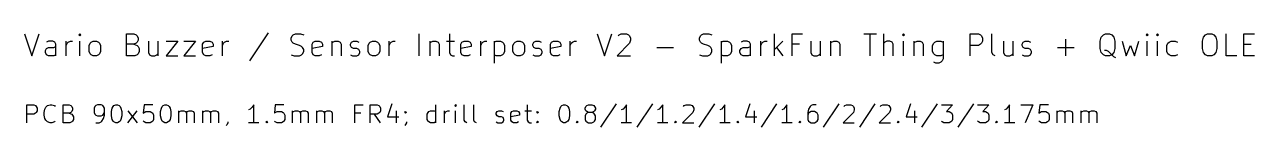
# Model space of a CAD drawing. Header units: millimetres. Extents: x 41 to 197, y -121 to -18.
# Drawn here: x 40.75 to 80.11, y -28.25 to -25.23 of the extents above; entities that cross this region are included whole.
import ezdxf

# ---------------------------------------------------------------- set-up
doc = ezdxf.new("R2010")
doc.units = ezdxf.units.MM
doc.layers.add('F.Silkscreen', color=41, linetype='CONTINUOUS', true_color=0xf2eda1)

msp = doc.modelspace()

# ---------------------------------------------------------------- linework, layer by layer
at = {"layer": 'F.Silkscreen', "linetype": 'CONTINUOUS'}
for p, q in [((40.745613, -25.267593), (40.978947, -25.967593)), ((40.978947, -25.967593), (41.21228, -25.267593)), ((41.51228, -25.500926), (41.445613, -25.53426)), ((41.645613, -25.500926), (41.51228, -25.500926)), ((41.71228, -25.53426), (41.645613, -25.500926)), ((41.745613, -25.600926), (41.71228, -25.53426)), ((42.078946, -25.967593), (42.078946, -25.500926)), ((42.078946, -25.63426), (42.11228, -25.567593)), ((42.11228, -25.567593), (42.145613, -25.53426)), ((42.145613, -25.53426), (42.21228, -25.500926)), ((42.21228, -25.500926), (42.278946, -25.500926)), ((42.512279, -25.267593), (42.478946, -25.300926)), ((42.478946, -25.300926), (42.512279, -25.33426)), ((42.545613, -25.300926), (42.512279, -25.267593)), ((42.512279, -25.267593), (42.512279, -25.33426)), ((42.512279, -25.33426), (42.545613, -25.300926)), ((42.512279, -25.967593), (42.512279, -25.500926)), ((42.812279, -25.63426), (42.845612, -25.567593)), ((42.845612, -25.567593), (42.878946, -25.53426)), ((42.878946, -25.53426), (42.945612, -25.500926)), ((42.945612, -25.500926), (43.045612, -25.500926)), ((43.045612, -25.500926), (43.112279, -25.53426)), ((43.112279, -25.53426), (43.145612, -25.567593)), ((43.145612, -25.567593), (43.178946, -25.63426)), ((44.012278, -25.967593), (44.012278, -25.267593)), ((44.012278, -25.267593), (44.245612, -25.267593)), ((44.245612, -25.267593), (44.312278, -25.300926)), ((44.312278, -25.567593), (44.245612, -25.600926)), ((44.312278, -25.300926), (44.345612, -25.33426)), ((44.345612, -25.53426), (44.312278, -25.567593)), ((44.345612, -25.33426), (44.378945, -25.400926)), ((44.378945, -25.467593), (44.345612, -25.53426)), ((44.378945, -25.400926), (44.378945, -25.467593)), ((44.712278, -25.500926), (44.712278, -25.867593)), ((45.012278, -25.500926), (45.012278, -25.967593)), ((45.278945, -25.500926), (45.645611, -25.500926)), ((45.645611, -25.500926), (45.278945, -25.967593)), ((45.845612, -25.500926), (46.212278, -25.500926)), ((46.212278, -25.500926), (45.845612, -25.967593)), ((46.445612, -25.600926), (46.478945, -25.53426)), ((46.478945, -25.53426), (46.545612, -25.500926)), ((46.545612, -25.500926), (46.678945, -25.500926)), ((46.678945, -25.500926), (46.745612, -25.53426)), ((46.745612, -25.53426), (46.778945, -25.600926)), ((47.078945, -25.967593), (47.078945, -25.500926)), ((47.078945, -25.63426), (47.112279, -25.567593)), ((47.112279, -25.567593), (47.145612, -25.53426)), ((47.145612, -25.53426), (47.212279, -25.500926)), ((47.212279, -25.500926), (47.278945, -25.500926)), ((48.545611, -25.23426), (47.945611, -26.13426)), ((49.278944, -25.400926), (49.312277, -25.33426)), ((49.278944, -25.467593), (49.278944, -25.400926)), ((49.312277, -25.53426), (49.278944, -25.467593)), ((49.312277, -25.33426), (49.345611, -25.300926)), ((49.345611, -25.567593), (49.312277, -25.53426)), ((49.345611, -25.300926), (49.412277, -25.267593)), ((49.412277, -25.600926), (49.345611, -25.567593)), ((49.412277, -25.267593), (49.578944, -25.267593)), ((49.578944, -25.267593), (49.678944, -25.300926)), ((49.945611, -25.600926), (49.978944, -25.53426)), ((49.978944, -25.53426), (50.045611, -25.500926)), ((50.045611, -25.500926), (50.178944, -25.500926)), ((50.178944, -25.500926), (50.245611, -25.53426)), ((50.245611, -25.53426), (50.278944, -25.600926)), ((50.578944, -25.500926), (50.578944, -25.967593)), ((50.578944, -25.567593), (50.612278, -25.53426)), ((50.612278, -25.53426), (50.678944, -25.500926)), ((50.678944, -25.500926), (50.778944, -25.500926)), ((50.778944, -25.500926), (50.845611, -25.53426)), ((50.845611, -25.53426), (50.878944, -25.600926)), ((51.178944, -25.600926), (51.212277, -25.53426)), ((51.212277, -25.53426), (51.278944, -25.500926)), ((51.278944, -25.500926), (51.378944, -25.500926)), ((51.378944, -25.500926), (51.445611, -25.53426)), ((51.745611, -25.63426), (51.778944, -25.567593)), ((51.778944, -25.567593), (51.812278, -25.53426)), ((51.812278, -25.53426), (51.878944, -25.500926)), ((51.878944, -25.500926), (51.978944, -25.500926)), ((51.978944, -25.500926), (52.045611, -25.53426)), ((52.045611, -25.53426), (52.078944, -25.567593)), ((52.078944, -25.567593), (52.112278, -25.63426)), ((52.412277, -25.967593), (52.412277, -25.500926)), ((52.412277, -25.63426), (52.445611, -25.567593)), ((52.445611, -25.567593), (52.478944, -25.53426)), ((52.478944, -25.53426), (52.545611, -25.500926)), ((52.545611, -25.500926), (52.612277, -25.500926)), ((53.378943, -25.967593), (53.378943, -25.267593)), ((53.712276, -25.500926), (53.712276, -25.967593)), ((53.712276, -25.567593), (53.74561, -25.53426)), ((53.74561, -25.53426), (53.812276, -25.500926)), ((53.812276, -25.500926), (53.912276, -25.500926)), ((53.912276, -25.500926), (53.978943, -25.53426)), ((53.978943, -25.53426), (54.012276, -25.600926)), ((54.245609, -25.500926), (54.512276, -25.500926)), ((54.345609, -25.267593), (54.345609, -25.867593)), ((54.712276, -25.600926), (54.745609, -25.53426)), ((54.745609, -25.53426), (54.812276, -25.500926)), ((54.812276, -25.500926), (54.945609, -25.500926)), ((54.945609, -25.500926), (55.012276, -25.53426)), ((55.012276, -25.53426), (55.045609, -25.600926)), ((55.345609, -25.967593), (55.345609, -25.500926)), ((55.345609, -25.63426), (55.378943, -25.567593)), ((55.378943, -25.567593), (55.412276, -25.53426)), ((55.412276, -25.53426), (55.478943, -25.500926)), ((55.478943, -25.500926), (55.545609, -25.500926)), ((55.778942, -25.500926), (55.778942, -26.200926)), ((55.778942, -25.53426), (55.845609, -25.500926)), ((55.845609, -25.500926), (55.978942, -25.500926)), ((55.978942, -25.500926), (56.045609, -25.53426)), ((56.045609, -25.53426), (56.078942, -25.567593)), ((56.078942, -25.567593), (56.112276, -25.63426)), ((56.378942, -25.63426), (56.412275, -25.567593)), ((56.412275, -25.567593), (56.445609, -25.53426)), ((56.445609, -25.53426), (56.512275, -25.500926)), ((56.512275, -25.500926), (56.612275, -25.500926)), ((56.612275, -25.500926), (56.678942, -25.53426)), ((56.678942, -25.53426), (56.712275, -25.567593)), ((56.712275, -25.567593), (56.745609, -25.63426)), ((57.012275, -25.600926), (57.045608, -25.53426)), ((57.045608, -25.53426), (57.112275, -25.500926)), ((57.112275, -25.500926), (57.212275, -25.500926)), ((57.212275, -25.500926), (57.278942, -25.53426)), ((57.578942, -25.600926), (57.612275, -25.53426)), ((57.612275, -25.53426), (57.678942, -25.500926)), ((57.678942, -25.500926), (57.812275, -25.500926)), ((57.812275, -25.500926), (57.878942, -25.53426)), ((57.878942, -25.53426), (57.912275, -25.600926)), ((58.212275, -25.967593), (58.212275, -25.500926)), ((58.212275, -25.63426), (58.245609, -25.567593)), ((58.245609, -25.567593), (58.278942, -25.53426)), ((58.278942, -25.53426), (58.345609, -25.500926)), ((58.345609, -25.500926), (58.412275, -25.500926)), ((59.078941, -25.267593), (59.312275, -25.967593)), ((59.312275, -25.967593), (59.545608, -25.267593)), ((60.112275, -25.567593), (59.712275, -25.967593)), ((59.745608, -25.33426), (59.778941, -25.300926)), ((59.778941, -25.300926), (59.845608, -25.267593)), ((59.845608, -25.267593), (60.012275, -25.267593)), ((60.012275, -25.267593), (60.078941, -25.300926)), ((60.078941, -25.300926), (60.112275, -25.33426)), ((60.112275, -25.33426), (60.145608, -25.400926)), ((60.145608, -25.467593), (60.112275, -25.567593)), ((60.145608, -25.400926), (60.145608, -25.467593)), ((62.345608, -25.400926), (62.378941, -25.33426)), ((62.345608, -25.467593), (62.345608, -25.400926)), ((62.378941, -25.53426), (62.345608, -25.467593)), ((62.378941, -25.33426), (62.412275, -25.300926)), ((62.412275, -25.567593), (62.378941, -25.53426)), ((62.412275, -25.300926), (62.478941, -25.267593)), ((62.478941, -25.600926), (62.412275, -25.567593)), ((62.478941, -25.267593), (62.645608, -25.267593)), ((62.645608, -25.267593), (62.745608, -25.300926)), ((63.045608, -25.500926), (63.045608, -26.200926)), ((63.045608, -25.53426), (63.112275, -25.500926)), ((63.112275, -25.500926), (63.245608, -25.500926)), ((63.245608, -25.500926), (63.312275, -25.53426)), ((63.312275, -25.53426), (63.345608, -25.567593)), ((63.345608, -25.567593), (63.378942, -25.63426)), ((63.745608, -25.500926), (63.678941, -25.53426)), ((63.878941, -25.500926), (63.745608, -25.500926)), ((63.945608, -25.53426), (63.878941, -25.500926)), ((63.978941, -25.600926), (63.945608, -25.53426)), ((64.312274, -25.967593), (64.312274, -25.500926)), ((64.312274, -25.63426), (64.345608, -25.567593)), ((64.345608, -25.567593), (64.378941, -25.53426)), ((64.378941, -25.53426), (64.445608, -25.500926)), ((64.445608, -25.500926), (64.512274, -25.500926)), ((64.745607, -25.967593), (64.745607, -25.267593)), ((65.012274, -25.500926), (64.745607, -25.767593)), ((65.312274, -25.967593), (65.312274, -25.267593)), ((65.312274, -25.267593), (65.645608, -25.267593)), ((65.912274, -25.500926), (65.912274, -25.867593)), ((66.212274, -25.500926), (66.212274, -25.967593)), ((66.545607, -25.500926), (66.545607, -25.967593)), ((66.545607, -25.567593), (66.578941, -25.53426)), ((66.578941, -25.53426), (66.645607, -25.500926)), ((66.645607, -25.500926), (66.745607, -25.500926)), ((66.745607, -25.500926), (66.812274, -25.53426)), ((66.812274, -25.53426), (66.845607, -25.600926)), ((67.612273, -25.267593), (68.012273, -25.267593)), ((67.812273, -25.967593), (67.812273, -25.267593)), ((68.245606, -25.967593), (68.245606, -25.267593)), ((68.27894, -25.53426), (68.245606, -25.567593)), ((68.345606, -25.500926), (68.27894, -25.53426)), ((68.445606, -25.500926), (68.345606, -25.500926)), ((68.512273, -25.53426), (68.445606, -25.500926)), ((68.545606, -25.600926), (68.512273, -25.53426)), ((68.878939, -25.267593), (68.845606, -25.300926)), ((68.845606, -25.300926), (68.878939, -25.33426)), ((68.912273, -25.300926), (68.878939, -25.267593)), ((68.878939, -25.267593), (68.878939, -25.33426)), ((68.878939, -25.33426), (68.912273, -25.300926)), ((68.878939, -25.967593), (68.878939, -25.500926)), ((69.212272, -25.500926), (69.212272, -25.967593)), ((69.212272, -25.567593), (69.245606, -25.53426)), ((69.245606, -25.53426), (69.312272, -25.500926)), ((69.312272, -25.500926), (69.412272, -25.500926)), ((69.412272, -25.500926), (69.478939, -25.53426)), ((69.478939, -25.53426), (69.512272, -25.600926)), ((69.812272, -25.63426), (69.845605, -25.567593)), ((69.845605, -25.567593), (69.878939, -25.53426)), ((69.878939, -25.53426), (69.945605, -25.500926)), ((69.945605, -25.500926), (70.078939, -25.500926)), ((70.078939, -25.500926), (70.145605, -25.53426)), ((70.145605, -25.500926), (70.145605, -26.067593)), ((71.012271, -25.967593), (71.012271, -25.267593)), ((71.012271, -25.267593), (71.278938, -25.267593)), ((71.278938, -25.267593), (71.345605, -25.300926)), ((71.345605, -25.300926), (71.378938, -25.33426)), ((71.378938, -25.567593), (71.345605, -25.600926)), ((71.378938, -25.33426), (71.412271, -25.400926)), ((71.412271, -25.500926), (71.378938, -25.567593)), ((71.412271, -25.400926), (71.412271, -25.500926)), ((71.712271, -25.867593), (71.712271, -25.267593)), ((72.078938, -25.500926), (72.078938, -25.867593)), ((72.378938, -25.500926), (72.378938, -25.967593)), ((72.678938, -25.600926), (72.712271, -25.53426)), ((72.712271, -25.53426), (72.778938, -25.500926)), ((72.778938, -25.500926), (72.878938, -25.500926)), ((72.878938, -25.500926), (72.945605, -25.53426)), ((74.078938, -25.967593), (74.078938, -25.43426)), ((75.178938, -25.500926), (75.212271, -25.367593)), ((75.178938, -25.73426), (75.178938, -25.500926)), ((75.212271, -25.367593), (75.278938, -25.300926)), ((75.278938, -25.300926), (75.345605, -25.267593)), ((75.345605, -25.267593), (75.478938, -25.267593)), ((75.478938, -25.267593), (75.545605, -25.300926)), ((75.545605, -25.300926), (75.612271, -25.367593)), ((75.612271, -25.367593), (75.645605, -25.500926)), ((75.645605, -25.500926), (75.645605, -25.73426)), ((75.878938, -25.500926), (76.012271, -25.967593)), ((76.278938, -25.967593), (76.412271, -25.500926)), ((76.678937, -25.267593), (76.645604, -25.300926)), ((76.645604, -25.300926), (76.678937, -25.33426)), ((76.712271, -25.300926), (76.678937, -25.267593)), ((76.678937, -25.267593), (76.678937, -25.33426)), ((76.678937, -25.33426), (76.712271, -25.300926)), ((76.678937, -25.967593), (76.678937, -25.500926)), ((77.01227, -25.267593), (76.978937, -25.300926)), ((76.978937, -25.300926), (77.01227, -25.33426)), ((77.045604, -25.300926), (77.01227, -25.267593)), ((77.01227, -25.267593), (77.01227, -25.33426)), ((77.01227, -25.33426), (77.045604, -25.300926)), ((77.01227, -25.967593), (77.01227, -25.500926)), ((77.31227, -25.63426), (77.345603, -25.567593)), ((77.345603, -25.567593), (77.378937, -25.53426)), ((77.378937, -25.53426), (77.445603, -25.500926)), ((77.445603, -25.500926), (77.578937, -25.500926)), ((77.578937, -25.500926), (77.645603, -25.53426)), ((78.445603, -25.500926), (78.478936, -25.367593)), ((78.445603, -25.73426), (78.445603, -25.500926)), ((78.478936, -25.367593), (78.545603, -25.300926)), ((78.545603, -25.300926), (78.61227, -25.267593)), ((78.61227, -25.267593), (78.745603, -25.267593)), ((78.745603, -25.267593), (78.81227, -25.300926)), ((78.81227, -25.300926), (78.878936, -25.367593)), ((78.878936, -25.367593), (78.91227, -25.500926)), ((78.91227, -25.500926), (78.91227, -25.73426)), ((79.212269, -25.967593), (79.212269, -25.267593)), ((79.778936, -25.967593), (79.778936, -25.267593)), ((79.778936, -25.267593), (80.11227, -25.267593)), ((41.41228, -25.800926), (41.445613, -25.73426)), ((41.41228, -25.867593), (41.41228, -25.800926)), ((41.445613, -25.93426), (41.41228, -25.867593)), ((41.445613, -25.73426), (41.51228, -25.700926)), ((41.51228, -25.967593), (41.445613, -25.93426)), ((41.51228, -25.700926), (41.678947, -25.700926)), ((41.678947, -25.967593), (41.51228, -25.967593)), ((41.678947, -25.700926), (41.745613, -25.667593)), ((41.745613, -25.93426), (41.678947, -25.967593)), ((41.745613, -25.967593), (41.745613, -25.600926)), ((42.812279, -25.83426), (42.812279, -25.63426)), ((42.845612, -25.900926), (42.812279, -25.83426)), ((42.878946, -25.93426), (42.845612, -25.900926)), ((42.945612, -25.967593), (42.878946, -25.93426)), ((43.045612, -25.967593), (42.945612, -25.967593)), ((43.112279, -25.93426), (43.045612, -25.967593)), ((43.145612, -25.900926), (43.112279, -25.93426)), ((43.178946, -25.83426), (43.145612, -25.900926)), ((43.178946, -25.63426), (43.178946, -25.83426)), ((44.245612, -25.600926), (44.012278, -25.600926)), ((44.278945, -25.967593), (44.012278, -25.967593)), ((44.245612, -25.600926), (44.345612, -25.63426)), ((44.345612, -25.93426), (44.278945, -25.967593)), ((44.345612, -25.63426), (44.378945, -25.667593)), ((44.378945, -25.900926), (44.345612, -25.93426)), ((44.378945, -25.667593), (44.412278, -25.73426)), ((44.412278, -25.83426), (44.378945, -25.900926)), ((44.412278, -25.73426), (44.412278, -25.83426)), ((44.712278, -25.867593), (44.745612, -25.93426)), ((44.745612, -25.93426), (44.812278, -25.967593)), ((44.812278, -25.967593), (44.912278, -25.967593)), ((44.912278, -25.967593), (44.978945, -25.93426)), ((44.978945, -25.93426), (45.012278, -25.900926)), ((45.278945, -25.967593), (45.645611, -25.967593)), ((45.845612, -25.967593), (46.212278, -25.967593)), ((46.445612, -25.867593), (46.445612, -25.600926)), ((46.778945, -25.667593), (46.445612, -25.73426)), ((46.478945, -25.93426), (46.445612, -25.867593)), ((46.545612, -25.967593), (46.478945, -25.93426)), ((46.678945, -25.967593), (46.545612, -25.967593)), ((46.745612, -25.93426), (46.678945, -25.967593)), ((46.778945, -25.600926), (46.778945, -25.667593)), ((49.278944, -25.93426), (49.378944, -25.967593)), ((49.378944, -25.967593), (49.545611, -25.967593)), ((49.545611, -25.63426), (49.412277, -25.600926)), ((49.612277, -25.667593), (49.545611, -25.63426)), ((49.545611, -25.967593), (49.612277, -25.93426)), ((49.645611, -25.700926), (49.612277, -25.667593)), ((49.612277, -25.93426), (49.645611, -25.900926)), ((49.678944, -25.767593), (49.645611, -25.700926)), ((49.645611, -25.900926), (49.678944, -25.83426)), ((49.678944, -25.83426), (49.678944, -25.767593)), ((49.945611, -25.867593), (49.945611, -25.600926)), ((50.278944, -25.667593), (49.945611, -25.73426)), ((49.978944, -25.93426), (49.945611, -25.867593)), ((50.045611, -25.967593), (49.978944, -25.93426)), ((50.178944, -25.967593), (50.045611, -25.967593)), ((50.245611, -25.93426), (50.178944, -25.967593)), ((50.278944, -25.600926), (50.278944, -25.667593)), ((50.878944, -25.600926), (50.878944, -25.967593)), ((51.178944, -25.63426), (51.178944, -25.600926)), ((51.212277, -25.700926), (51.178944, -25.63426)), ((51.178944, -25.93426), (51.245611, -25.967593)), ((51.278944, -25.73426), (51.212277, -25.700926)), ((51.245611, -25.967593), (51.378944, -25.967593)), ((51.378944, -25.73426), (51.278944, -25.73426)), ((51.445611, -25.767593), (51.378944, -25.73426)), ((51.378944, -25.967593), (51.445611, -25.93426)), ((51.478944, -25.83426), (51.445611, -25.767593)), ((51.445611, -25.93426), (51.478944, -25.867593)), ((51.478944, -25.867593), (51.478944, -25.83426)), ((51.745611, -25.83426), (51.745611, -25.63426)), ((51.778944, -25.900926), (51.745611, -25.83426)), ((51.812278, -25.93426), (51.778944, -25.900926)), ((51.878944, -25.967593), (51.812278, -25.93426)), ((51.978944, -25.967593), (51.878944, -25.967593)), ((52.045611, -25.93426), (51.978944, -25.967593)), ((52.078944, -25.900926), (52.045611, -25.93426)), ((52.112278, -25.83426), (52.078944, -25.900926)), ((52.112278, -25.63426), (52.112278, -25.83426)), ((54.012276, -25.600926), (54.012276, -25.967593)), ((54.345609, -25.867593), (54.378943, -25.93426)), ((54.378943, -25.93426), (54.445609, -25.967593)), ((54.445609, -25.967593), (54.512276, -25.967593)), ((54.712276, -25.867593), (54.712276, -25.600926)), ((55.045609, -25.667593), (54.712276, -25.73426)), ((54.745609, -25.93426), (54.712276, -25.867593)), ((54.812276, -25.967593), (54.745609, -25.93426)), ((54.945609, -25.967593), (54.812276, -25.967593)), ((55.012276, -25.93426), (54.945609, -25.967593)), ((55.045609, -25.600926), (55.045609, -25.667593)), ((55.845609, -25.967593), (55.778942, -25.93426)), ((55.978942, -25.967593), (55.845609, -25.967593)), ((56.045609, -25.93426), (55.978942, -25.967593)), ((56.078942, -25.900926), (56.045609, -25.93426)), ((56.112276, -25.83426), (56.078942, -25.900926)), ((56.112276, -25.63426), (56.112276, -25.83426)), ((56.378942, -25.83426), (56.378942, -25.63426)), ((56.412275, -25.900926), (56.378942, -25.83426)), ((56.445609, -25.93426), (56.412275, -25.900926)), ((56.512275, -25.967593), (56.445609, -25.93426)), ((56.612275, -25.967593), (56.512275, -25.967593)), ((56.678942, -25.93426), (56.612275, -25.967593)), ((56.712275, -25.900926), (56.678942, -25.93426)), ((56.745609, -25.83426), (56.712275, -25.900926)), ((56.745609, -25.63426), (56.745609, -25.83426)), ((57.012275, -25.63426), (57.012275, -25.600926)), ((57.045608, -25.700926), (57.012275, -25.63426)), ((57.012275, -25.93426), (57.078942, -25.967593)), ((57.112275, -25.73426), (57.045608, -25.700926)), ((57.078942, -25.967593), (57.212275, -25.967593)), ((57.212275, -25.73426), (57.112275, -25.73426)), ((57.278942, -25.767593), (57.212275, -25.73426)), ((57.212275, -25.967593), (57.278942, -25.93426)), ((57.312275, -25.83426), (57.278942, -25.767593)), ((57.278942, -25.93426), (57.312275, -25.867593)), ((57.312275, -25.867593), (57.312275, -25.83426)), ((57.578942, -25.867593), (57.578942, -25.600926)), ((57.912275, -25.667593), (57.578942, -25.73426)), ((57.612275, -25.93426), (57.578942, -25.867593)), ((57.678942, -25.967593), (57.612275, -25.93426)), ((57.812275, -25.967593), (57.678942, -25.967593)), ((57.878942, -25.93426), (57.812275, -25.967593)), ((57.912275, -25.600926), (57.912275, -25.667593)), ((59.712275, -25.967593), (60.145608, -25.967593)), ((60.978941, -25.700926), (61.512275, -25.700926)), ((62.345608, -25.93426), (62.445608, -25.967593)), ((62.445608, -25.967593), (62.612275, -25.967593)), ((62.612275, -25.63426), (62.478941, -25.600926)), ((62.678941, -25.667593), (62.612275, -25.63426)), ((62.612275, -25.967593), (62.678941, -25.93426)), ((62.712275, -25.700926), (62.678941, -25.667593)), ((62.678941, -25.93426), (62.712275, -25.900926)), ((62.745608, -25.767593), (62.712275, -25.700926)), ((62.712275, -25.900926), (62.745608, -25.83426)), ((62.745608, -25.83426), (62.745608, -25.767593)), ((63.112275, -25.967593), (63.045608, -25.93426)), ((63.245608, -25.967593), (63.112275, -25.967593)), ((63.312275, -25.93426), (63.245608, -25.967593)), ((63.345608, -25.900926), (63.312275, -25.93426)), ((63.378942, -25.83426), (63.345608, -25.900926)), ((63.378942, -25.63426), (63.378942, -25.83426)), ((63.645608, -25.800926), (63.678941, -25.73426)), ((63.645608, -25.867593), (63.645608, -25.800926)), ((63.678941, -25.93426), (63.645608, -25.867593)), ((63.678941, -25.73426), (63.745608, -25.700926)), ((63.745608, -25.967593), (63.678941, -25.93426)), ((63.745608, -25.700926), (63.912275, -25.700926)), ((63.912275, -25.967593), (63.745608, -25.967593)), ((63.912275, -25.700926), (63.978941, -25.667593)), ((63.978941, -25.93426), (63.912275, -25.967593)), ((63.978941, -25.967593), (63.978941, -25.600926)), ((64.812274, -25.700926), (65.012274, -25.967593)), ((65.545608, -25.600926), (65.312274, -25.600926)), ((65.912274, -25.867593), (65.945608, -25.93426)), ((65.945608, -25.93426), (66.012274, -25.967593)), ((66.012274, -25.967593), (66.112274, -25.967593)), ((66.112274, -25.967593), (66.178941, -25.93426)), ((66.178941, -25.93426), (66.212274, -25.900926)), ((66.845607, -25.600926), (66.845607, -25.967593)), ((68.545606, -25.967593), (68.545606, -25.600926)), ((69.512272, -25.600926), (69.512272, -25.967593)), ((69.812272, -25.83426), (69.812272, -25.63426)), ((69.845605, -25.900926), (69.812272, -25.83426)), ((69.878939, -25.93426), (69.845605, -25.900926)), ((69.945605, -25.967593), (69.878939, -25.93426)), ((70.078939, -25.967593), (69.945605, -25.967593)), ((70.145605, -25.93426), (70.078939, -25.967593)), ((71.278938, -25.63426), (71.012271, -25.63426)), ((71.345605, -25.600926), (71.278938, -25.63426)), ((71.745605, -25.93426), (71.712271, -25.867593)), ((71.812271, -25.967593), (71.745605, -25.93426)), ((72.078938, -25.867593), (72.112272, -25.93426)), ((72.112272, -25.93426), (72.178938, -25.967593)), ((72.178938, -25.967593), (72.278938, -25.967593)), ((72.278938, -25.967593), (72.345605, -25.93426)), ((72.345605, -25.93426), (72.378938, -25.900926)), ((72.678938, -25.63426), (72.678938, -25.600926)), ((72.712271, -25.700926), (72.678938, -25.63426)), ((72.678938, -25.93426), (72.745605, -25.967593)), ((72.778938, -25.73426), (72.712271, -25.700926)), ((72.745605, -25.967593), (72.878938, -25.967593)), ((72.878938, -25.73426), (72.778938, -25.73426)), ((72.945605, -25.767593), (72.878938, -25.73426)), ((72.878938, -25.967593), (72.945605, -25.93426)), ((72.978938, -25.83426), (72.945605, -25.767593)), ((72.945605, -25.93426), (72.978938, -25.867593)), ((72.978938, -25.867593), (72.978938, -25.83426)), ((73.812271, -25.700926), (74.345605, -25.700926)), ((75.212271, -25.867593), (75.178938, -25.73426)), ((75.278938, -25.93426), (75.212271, -25.867593)), ((75.345605, -25.967593), (75.278938, -25.93426)), ((75.378938, -25.800926), (75.312271, -25.800926)), ((75.478938, -25.967593), (75.345605, -25.967593)), ((75.445605, -25.83426), (75.378938, -25.800926)), ((75.545605, -25.93426), (75.445605, -25.83426)), ((75.545605, -25.93426), (75.478938, -25.967593)), ((75.612271, -25.867593), (75.545605, -25.93426)), ((75.612271, -26.000926), (75.545605, -25.93426)), ((75.645605, -25.73426), (75.612271, -25.867593)), ((76.012271, -25.967593), (76.145604, -25.63426)), ((76.145604, -25.63426), (76.278938, -25.967593)), ((77.31227, -25.83426), (77.31227, -25.63426)), ((77.345603, -25.900926), (77.31227, -25.83426)), ((77.378937, -25.93426), (77.345603, -25.900926)), ((77.445603, -25.967593), (77.378937, -25.93426)), ((77.578937, -25.967593), (77.445603, -25.967593)), ((77.645603, -25.93426), (77.578937, -25.967593)), ((78.478936, -25.867593), (78.445603, -25.73426)), ((78.545603, -25.93426), (78.478936, -25.867593)), ((78.61227, -25.967593), (78.545603, -25.93426)), ((78.745603, -25.967593), (78.61227, -25.967593)), ((78.81227, -25.93426), (78.745603, -25.967593)), ((78.878936, -25.867593), (78.81227, -25.93426)), ((78.91227, -25.73426), (78.878936, -25.867593)), ((79.545603, -25.967593), (79.212269, -25.967593)), ((79.778936, -25.600926), (80.01227, -25.600926)), ((80.11227, -25.967593), (79.778936, -25.967593)), ((69.912272, -26.200926), (69.845605, -26.167593)), ((70.012272, -26.200926), (69.912272, -26.200926)), ((70.078939, -26.167593), (70.012272, -26.200926)), ((70.112272, -26.13426), (70.078939, -26.167593)), ((70.145605, -26.067593), (70.112272, -26.13426)), ((75.678938, -26.03426), (75.612271, -26.000926)), ((40.817042, -28.112079), (40.817042, -27.532079)), ((40.817042, -27.532079), (41.037994, -27.532079)), ((41.037994, -27.532079), (41.093232, -27.559698)), ((41.479899, -27.559698), (41.562756, -27.532079)), ((41.562756, -27.532079), (41.617994, -27.532079)), ((41.617994, -27.532079), (41.700851, -27.559698)), ((41.977042, -28.112079), (41.977042, -27.532079)), ((41.977042, -27.532079), (42.170375, -27.532079)), ((42.170375, -27.532079), (42.225613, -27.559698)), ((43.081804, -27.532079), (43.026566, -27.559698)), ((43.19228, -27.532079), (43.081804, -27.532079)), ((43.247518, -27.559698), (43.19228, -27.532079)), ((43.606566, -27.559698), (43.661804, -27.532079)), ((43.661804, -27.532079), (43.717042, -27.532079)), ((43.717042, -27.532079), (43.77228, -27.559698)), ((44.573233, -27.532079), (44.545614, -27.808269)), ((44.849423, -27.532079), (44.573233, -27.532079)), ((45.180852, -27.559698), (45.23609, -27.532079)), ((45.23609, -27.532079), (45.291328, -27.532079)), ((45.291328, -27.532079), (45.346566, -27.559698)), ((48.080851, -27.532079), (48.025613, -27.614936)), ((48.080851, -28.112079), (48.080851, -27.532079)), ((48.771327, -27.532079), (48.743708, -27.808269)), ((49.047517, -27.532079), (48.771327, -27.532079)), ((51.312279, -28.112079), (51.312279, -27.532079)), ((51.312279, -27.532079), (51.588469, -27.532079)), ((51.809422, -28.112079), (51.809422, -27.532079)), ((51.809422, -27.532079), (52.030374, -27.532079)), ((52.030374, -27.532079), (52.085612, -27.559698)), ((52.499898, -27.50446), (52.361803, -27.918745)), ((53.908469, -28.112079), (53.908469, -27.532079)), ((54.543708, -27.532079), (54.516089, -27.559698)), ((54.571327, -27.559698), (54.543708, -27.532079)), ((54.543708, -27.532079), (54.543708, -27.587317)), ((54.819898, -28.029221), (54.819898, -27.532079)), ((55.123708, -28.029221), (55.123708, -27.532079)), ((56.83609, -27.532079), (56.83609, -28.029221)), ((57.940852, -27.559698), (57.99609, -27.532079)), ((57.99609, -27.532079), (58.051328, -27.532079)), ((58.051328, -27.532079), (58.106566, -27.559698)), ((58.741804, -27.559698), (58.797042, -27.532079)), ((58.797042, -27.532079), (58.907518, -27.532079)), ((58.907518, -27.532079), (58.962756, -27.559698)), ((59.680851, -27.50446), (59.183709, -28.250174)), ((60.01228, -27.532079), (59.957042, -27.614936)), ((60.01228, -28.112079), (60.01228, -27.532079)), ((60.840851, -27.50446), (60.343709, -28.250174)), ((61.17228, -27.532079), (61.117042, -27.614936)), ((61.17228, -28.112079), (61.17228, -27.532079)), ((61.862756, -27.559698), (61.917994, -27.532079)), ((61.917994, -27.532079), (62.056089, -27.532079)), ((62.056089, -27.532079), (62.111327, -27.559698)), ((62.829422, -27.50446), (62.33228, -28.250174)), ((63.160851, -27.532079), (63.105613, -27.614936)), ((63.160851, -28.112079), (63.160851, -27.532079)), ((63.961803, -27.50446), (63.823708, -27.918745)), ((64.817993, -27.50446), (64.320851, -28.250174)), ((65.149422, -27.532079), (65.094184, -27.614936)), ((65.149422, -28.112079), (65.149422, -27.532079)), ((65.977993, -27.532079), (65.922755, -27.559698)), ((66.088469, -27.532079), (65.977993, -27.532079)), ((66.806564, -27.50446), (66.309422, -28.250174)), ((66.999898, -27.559698), (67.055136, -27.532079)), ((67.055136, -27.532079), (67.193231, -27.532079)), ((67.193231, -27.532079), (67.248469, -27.559698)), ((67.966564, -27.50446), (67.469422, -28.250174)), ((68.159898, -27.559698), (68.215136, -27.532079)), ((68.215136, -27.532079), (68.353231, -27.532079)), ((68.353231, -27.532079), (68.408469, -27.559698)), ((69.098945, -27.50446), (68.96085, -27.918745)), ((69.955135, -27.50446), (69.457993, -28.250174)), ((70.093231, -27.532079), (70.452278, -27.532079)), ((70.452278, -27.532079), (70.258945, -27.753031)), ((71.115135, -27.50446), (70.617993, -28.250174)), ((71.253231, -27.532079), (71.612278, -27.532079)), ((71.612278, -27.532079), (71.418945, -27.753031)), ((72.275135, -27.532079), (72.219897, -27.614936)), ((72.275135, -28.112079), (72.275135, -27.532079)), ((72.634183, -27.532079), (73.020849, -27.532079)), ((73.020849, -27.532079), (72.772278, -28.112079)), ((73.241802, -27.532079), (73.214183, -27.808269)), ((73.517992, -27.532079), (73.241802, -27.532079)), ((41.037994, -27.835888), (40.817042, -27.835888)), ((41.093232, -27.808269), (41.037994, -27.835888)), ((41.093232, -27.559698), (41.120851, -27.587317)), ((41.120851, -27.78065), (41.093232, -27.808269)), ((41.120851, -27.587317), (41.14847, -27.642555)), ((41.14847, -27.725412), (41.120851, -27.78065)), ((41.14847, -27.642555), (41.14847, -27.725412)), ((41.369423, -27.78065), (41.397042, -27.670174)), ((41.369423, -27.863507), (41.369423, -27.78065)), ((41.397042, -27.973983), (41.369423, -27.863507)), ((41.397042, -27.670174), (41.424661, -27.614936)), ((41.424661, -27.614936), (41.479899, -27.559698)), ((41.700851, -27.559698), (41.72847, -27.587317)), ((42.170375, -27.808269), (41.977042, -27.808269)), ((42.225613, -27.78065), (42.170375, -27.808269)), ((42.170375, -27.808269), (42.253232, -27.835888)), ((42.225613, -27.559698), (42.253232, -27.587317)), ((42.253232, -27.753031), (42.225613, -27.78065)), ((42.253232, -27.587317), (42.280851, -27.642555)), ((42.280851, -27.697793), (42.253232, -27.753031)), ((42.253232, -27.835888), (42.280851, -27.863507)), ((42.280851, -27.642555), (42.280851, -27.697793)), ((42.280851, -27.863507), (42.30847, -27.918745)), ((42.30847, -27.918745), (42.30847, -28.001602)), ((42.998947, -27.587317), (42.971328, -27.642555)), ((42.971328, -27.642555), (42.971328, -27.78065)), ((42.971328, -27.78065), (42.998947, -27.835888)), ((43.026566, -27.559698), (42.998947, -27.587317)), ((42.998947, -27.835888), (43.026566, -27.863507)), ((43.026566, -27.863507), (43.081804, -27.891126)), ((43.081804, -27.891126), (43.19228, -27.891126)), ((43.19228, -27.891126), (43.247518, -27.863507)), ((43.275137, -27.587317), (43.247518, -27.559698)), ((43.247518, -27.863507), (43.275137, -27.835888)), ((43.302756, -27.642555), (43.275137, -27.587317)), ((43.275137, -27.835888), (43.302756, -27.78065)), ((43.275137, -27.973983), (43.302756, -27.863507)), ((43.302756, -27.863507), (43.302756, -27.642555)), ((43.523709, -27.753031), (43.551328, -27.642555)), ((43.523709, -27.891126), (43.523709, -27.753031)), ((43.551328, -28.001602), (43.523709, -27.891126)), ((43.551328, -27.642555), (43.578947, -27.587317)), ((43.578947, -27.587317), (43.606566, -27.559698)), ((43.77228, -27.559698), (43.799899, -27.587317)), ((43.799899, -27.587317), (43.827518, -27.642555)), ((43.827518, -27.642555), (43.855137, -27.753031)), ((43.855137, -27.891126), (43.827518, -28.001602)), ((43.855137, -27.753031), (43.855137, -27.891126)), ((44.048471, -28.112079), (44.35228, -27.725412)), ((44.048471, -27.725412), (44.35228, -28.112079)), ((44.545614, -27.808269), (44.573233, -27.78065)), ((44.573233, -27.78065), (44.628471, -27.753031)), ((44.628471, -27.753031), (44.766566, -27.753031)), ((44.766566, -27.753031), (44.821804, -27.78065)), ((44.821804, -27.78065), (44.849423, -27.808269)), ((44.849423, -27.808269), (44.877042, -27.863507)), ((44.877042, -27.863507), (44.877042, -28.001602)), ((45.097995, -27.753031), (45.125614, -27.642555)), ((45.097995, -27.891126), (45.097995, -27.753031)), ((45.125614, -28.001602), (45.097995, -27.891126)), ((45.125614, -27.642555), (45.153233, -27.587317)), ((45.153233, -27.587317), (45.180852, -27.559698)), ((45.346566, -27.559698), (45.374185, -27.587317)), ((45.374185, -27.587317), (45.401804, -27.642555)), ((45.401804, -27.642555), (45.429423, -27.753031)), ((45.429423, -27.891126), (45.401804, -28.001602)), ((45.429423, -27.753031), (45.429423, -27.891126)), ((45.677995, -28.112079), (45.677995, -27.725412)), ((45.677995, -27.78065), (45.705614, -27.753031)), ((45.705614, -27.753031), (45.760852, -27.725412)), ((45.760852, -27.725412), (45.843709, -27.725412)), ((45.843709, -27.725412), (45.898947, -27.753031)), ((45.898947, -27.753031), (45.926566, -27.808269)), ((45.926566, -27.808269), (45.954185, -27.753031)), ((45.926566, -27.808269), (45.926566, -28.112079)), ((45.954185, -27.753031), (46.009423, -27.725412)), ((46.009423, -27.725412), (46.09228, -27.725412)), ((46.09228, -27.725412), (46.147519, -27.753031)), ((46.147519, -27.753031), (46.175138, -27.808269)), ((46.175138, -27.808269), (46.175138, -28.112079)), ((46.451328, -28.112079), (46.451328, -27.725412)), ((46.451328, -27.78065), (46.478947, -27.753031)), ((46.478947, -27.753031), (46.534185, -27.725412)), ((46.534185, -27.725412), (46.617042, -27.725412)), ((46.617042, -27.725412), (46.67228, -27.753031)), ((46.67228, -27.753031), (46.699899, -27.808269)), ((46.699899, -27.808269), (46.727518, -27.753031)), ((46.699899, -27.808269), (46.699899, -28.112079)), ((46.727518, -27.753031), (46.782756, -27.725412)), ((46.782756, -27.725412), (46.865613, -27.725412)), ((46.865613, -27.725412), (46.920852, -27.753031)), ((46.920852, -27.753031), (46.948471, -27.808269)), ((46.948471, -27.808269), (46.948471, -28.112079)), ((47.970375, -27.670174), (47.915137, -27.697793)), ((48.025613, -27.614936), (47.970375, -27.670174)), ((48.743708, -27.808269), (48.771327, -27.78065)), ((48.771327, -27.78065), (48.826565, -27.753031)), ((48.826565, -27.753031), (48.96466, -27.753031)), ((48.96466, -27.753031), (49.019898, -27.78065)), ((49.019898, -27.78065), (49.047517, -27.808269)), ((49.047517, -27.808269), (49.075136, -27.863507)), ((49.075136, -27.863507), (49.075136, -28.001602)), ((49.323708, -28.112079), (49.323708, -27.725412)), ((49.323708, -27.78065), (49.351327, -27.753031)), ((49.351327, -27.753031), (49.406565, -27.725412)), ((49.406565, -27.725412), (49.489422, -27.725412)), ((49.489422, -27.725412), (49.54466, -27.753031)), ((49.54466, -27.753031), (49.572279, -27.808269)), ((49.572279, -27.808269), (49.599898, -27.753031)), ((49.572279, -27.808269), (49.572279, -28.112079)), ((49.599898, -27.753031), (49.655136, -27.725412)), ((49.655136, -27.725412), (49.737993, -27.725412)), ((49.737993, -27.725412), (49.793232, -27.753031)), ((49.793232, -27.753031), (49.820851, -27.808269)), ((49.820851, -27.808269), (49.820851, -28.112079)), ((50.097041, -28.112079), (50.097041, -27.725412)), ((50.097041, -27.78065), (50.12466, -27.753031)), ((50.12466, -27.753031), (50.179898, -27.725412)), ((50.179898, -27.725412), (50.262755, -27.725412)), ((50.262755, -27.725412), (50.317993, -27.753031)), ((50.317993, -27.753031), (50.345612, -27.808269)), ((50.345612, -27.808269), (50.373231, -27.753031)), ((50.345612, -27.808269), (50.345612, -28.112079)), ((50.373231, -27.753031), (50.428469, -27.725412)), ((50.428469, -27.725412), (50.511326, -27.725412)), ((50.511326, -27.725412), (50.566565, -27.753031)), ((50.566565, -27.753031), (50.594184, -27.808269)), ((50.594184, -27.808269), (50.594184, -28.112079)), ((51.505612, -27.808269), (51.312279, -27.808269)), ((52.030374, -27.835888), (51.809422, -27.835888)), ((52.14085, -28.112079), (51.947517, -27.835888)), ((52.085612, -27.808269), (52.030374, -27.835888)), ((52.085612, -27.559698), (52.113231, -27.587317)), ((52.113231, -27.78065), (52.085612, -27.808269)), ((52.113231, -27.587317), (52.14085, -27.642555)), ((52.14085, -27.725412), (52.113231, -27.78065)), ((52.14085, -27.642555), (52.14085, -27.725412)), ((52.361803, -27.918745), (52.72085, -27.918745)), ((52.637993, -27.725412), (52.637993, -28.112079)), ((52.914184, -27.78065), (52.941803, -27.753031)), ((52.941803, -27.808269), (52.914184, -27.78065)), ((52.941803, -27.753031), (52.969422, -27.78065)), ((52.941803, -27.753031), (52.941803, -27.808269)), ((52.969422, -27.78065), (52.941803, -27.808269)), ((53.632279, -27.835888), (53.659898, -27.78065)), ((53.632279, -28.001602), (53.632279, -27.835888)), ((53.659898, -27.78065), (53.687517, -27.753031)), ((53.687517, -27.753031), (53.742755, -27.725412)), ((53.742755, -27.725412), (53.853231, -27.725412)), ((53.853231, -27.725412), (53.908469, -27.753031)), ((54.18466, -28.112079), (54.18466, -27.725412)), ((54.18466, -27.835888), (54.212279, -27.78065)), ((54.212279, -27.78065), (54.239898, -27.753031)), ((54.239898, -27.753031), (54.295136, -27.725412)), ((54.295136, -27.725412), (54.350374, -27.725412)), ((54.516089, -27.559698), (54.543708, -27.587317)), ((54.543708, -27.587317), (54.571327, -27.559698)), ((54.543708, -28.112079), (54.543708, -27.725412)), ((55.841804, -27.808269), (55.869423, -27.753031)), ((55.841804, -27.835888), (55.841804, -27.808269)), ((55.869423, -27.891126), (55.841804, -27.835888)), ((55.869423, -27.753031), (55.924661, -27.725412)), ((55.924661, -27.918745), (55.869423, -27.891126)), ((55.924661, -27.725412), (56.007518, -27.725412)), ((56.007518, -27.918745), (55.924661, -27.918745)), ((56.007518, -27.725412), (56.062756, -27.753031)), ((56.062756, -27.946364), (56.007518, -27.918745)), ((56.090375, -28.001602), (56.062756, -27.946364)), ((56.311328, -27.808269), (56.338947, -27.753031)), ((56.311328, -28.029221), (56.311328, -27.808269)), ((56.587518, -27.863507), (56.311328, -27.918745)), ((56.338947, -27.753031), (56.394185, -27.725412)), ((56.394185, -27.725412), (56.504661, -27.725412)), ((56.504661, -27.725412), (56.559899, -27.753031)), ((56.559899, -27.753031), (56.587518, -27.808269)), ((56.587518, -27.808269), (56.587518, -27.863507)), ((56.753233, -27.725412), (56.974185, -27.725412)), ((57.1399, -27.78065), (57.167519, -27.753031)), ((57.167519, -27.808269), (57.1399, -27.78065)), ((57.167519, -27.753031), (57.195138, -27.78065)), ((57.167519, -27.753031), (57.167519, -27.808269)), ((57.195138, -27.78065), (57.167519, -27.808269)), ((57.857995, -27.753031), (57.885614, -27.642555)), ((57.857995, -27.891126), (57.857995, -27.753031)), ((57.885614, -28.001602), (57.857995, -27.891126)), ((57.885614, -27.642555), (57.913233, -27.587317)), ((57.913233, -27.587317), (57.940852, -27.559698)), ((58.106566, -27.559698), (58.134185, -27.587317)), ((58.134185, -27.587317), (58.161804, -27.642555)), ((58.161804, -27.642555), (58.189423, -27.753031)), ((58.189423, -27.891126), (58.161804, -28.001602)), ((58.189423, -27.753031), (58.189423, -27.891126)), ((58.686566, -27.642555), (58.714185, -27.587317)), ((58.686566, -27.670174), (58.686566, -27.642555)), ((58.714185, -27.725412), (58.686566, -27.670174)), ((58.714185, -27.835888), (58.686566, -27.891126)), ((58.686566, -27.891126), (58.686566, -28.001602)), ((58.714185, -27.587317), (58.741804, -27.559698)), ((58.741804, -27.753031), (58.714185, -27.725412)), ((58.741804, -27.808269), (58.714185, -27.835888)), ((58.797042, -27.78065), (58.741804, -27.753031)), ((58.797042, -27.78065), (58.741804, -27.808269)), ((58.907518, -27.78065), (58.797042, -27.78065)), ((58.962756, -27.753031), (58.907518, -27.78065)), ((58.962756, -27.808269), (58.907518, -27.78065)), ((58.962756, -27.559698), (58.990375, -27.587317)), ((58.990375, -27.725412), (58.962756, -27.753031)), ((58.990375, -27.835888), (58.962756, -27.808269)), ((58.990375, -27.587317), (59.017994, -27.642555)), ((59.017994, -27.670174), (58.990375, -27.725412)), ((59.017994, -27.891126), (58.990375, -27.835888)), ((59.017994, -27.642555), (59.017994, -27.670174)), ((59.017994, -28.001602), (59.017994, -27.891126)), ((59.901804, -27.670174), (59.846566, -27.697793)), ((59.957042, -27.614936), (59.901804, -27.670174)), ((61.061804, -27.670174), (61.006566, -27.697793)), ((61.117042, -27.614936), (61.061804, -27.670174)), ((62.138946, -27.78065), (61.807518, -28.112079)), ((61.835137, -27.587317), (61.862756, -27.559698)), ((62.111327, -27.559698), (62.138946, -27.587317)), ((62.138946, -27.587317), (62.166565, -27.642555)), ((62.166565, -27.697793), (62.138946, -27.78065)), ((62.166565, -27.642555), (62.166565, -27.697793)), ((63.050375, -27.670174), (62.995137, -27.697793)), ((63.105613, -27.614936), (63.050375, -27.670174)), ((63.823708, -27.918745), (64.182755, -27.918745)), ((64.099898, -27.725412), (64.099898, -28.112079)), ((65.038946, -27.670174), (64.983708, -27.697793)), ((65.094184, -27.614936), (65.038946, -27.670174)), ((65.839898, -27.670174), (65.812279, -27.78065)), ((65.812279, -27.78065), (65.812279, -28.001602)), ((65.839898, -27.808269), (65.812279, -27.863507)), ((65.895136, -27.587317), (65.839898, -27.670174)), ((65.867517, -27.78065), (65.839898, -27.808269)), ((65.922755, -27.753031), (65.867517, -27.78065)), ((65.922755, -27.559698), (65.895136, -27.587317)), ((66.033231, -27.753031), (65.922755, -27.753031)), ((66.088469, -27.78065), (66.033231, -27.753031)), ((66.116088, -27.808269), (66.088469, -27.78065)), ((66.143707, -27.863507), (66.116088, -27.808269)), ((66.143707, -28.001602), (66.143707, -27.863507)), ((67.276088, -27.78065), (66.94466, -28.112079)), ((66.972279, -27.587317), (66.999898, -27.559698)), ((67.248469, -27.559698), (67.276088, -27.587317)), ((67.276088, -27.587317), (67.303707, -27.642555)), ((67.303707, -27.697793), (67.276088, -27.78065)), ((67.303707, -27.642555), (67.303707, -27.697793)), ((68.436088, -27.78065), (68.10466, -28.112079)), ((68.132279, -27.587317), (68.159898, -27.559698)), ((68.408469, -27.559698), (68.436088, -27.587317)), ((68.436088, -27.587317), (68.463707, -27.642555)), ((68.463707, -27.697793), (68.436088, -27.78065)), ((68.463707, -27.642555), (68.463707, -27.697793)), ((68.96085, -27.918745), (69.319897, -27.918745)), ((69.23704, -27.725412), (69.23704, -28.112079)), ((70.258945, -27.753031), (70.341802, -27.753031)), ((70.341802, -27.753031), (70.39704, -27.78065)), ((70.39704, -27.78065), (70.424659, -27.808269)), ((70.424659, -27.808269), (70.452278, -27.863507)), ((70.452278, -27.863507), (70.452278, -28.001602)), ((71.418945, -27.753031), (71.501802, -27.753031)), ((71.501802, -27.753031), (71.55704, -27.78065)), ((71.55704, -27.78065), (71.584659, -27.808269)), ((71.584659, -27.808269), (71.612278, -27.863507)), ((71.612278, -27.863507), (71.612278, -28.001602)), ((72.164659, -27.670174), (72.109421, -27.697793)), ((72.219897, -27.614936), (72.164659, -27.670174)), ((73.214183, -27.808269), (73.241802, -27.78065)), ((73.241802, -27.78065), (73.29704, -27.753031)), ((73.29704, -27.753031), (73.435135, -27.753031)), ((73.435135, -27.753031), (73.490373, -27.78065)), ((73.490373, -27.78065), (73.517992, -27.808269)), ((73.517992, -27.808269), (73.545611, -27.863507)), ((73.545611, -27.863507), (73.545611, -28.001602)), ((73.794183, -28.112079), (73.794183, -27.725412)), ((73.794183, -27.78065), (73.821802, -27.753031)), ((73.821802, -27.753031), (73.87704, -27.725412)), ((73.87704, -27.725412), (73.959897, -27.725412)), ((73.959897, -27.725412), (74.015135, -27.753031)), ((74.015135, -27.753031), (74.042754, -27.808269)), ((74.042754, -27.808269), (74.070373, -27.753031)), ((74.042754, -27.808269), (74.042754, -28.112079)), ((74.070373, -27.753031), (74.125611, -27.725412)), ((74.125611, -27.725412), (74.208468, -27.725412)), ((74.208468, -27.725412), (74.263707, -27.753031)), ((74.263707, -27.753031), (74.291326, -27.808269)), ((74.291326, -27.808269), (74.291326, -28.112079)), ((74.567516, -28.112079), (74.567516, -27.725412)), ((74.567516, -27.78065), (74.595135, -27.753031)), ((74.595135, -27.753031), (74.650373, -27.725412)), ((74.650373, -27.725412), (74.73323, -27.725412)), ((74.73323, -27.725412), (74.788468, -27.753031)), ((74.788468, -27.753031), (74.816087, -27.808269)), ((74.816087, -27.808269), (74.843706, -27.753031)), ((74.816087, -27.808269), (74.816087, -28.112079)), ((74.843706, -27.753031), (74.898944, -27.725412)), ((74.898944, -27.725412), (74.981801, -27.725412)), ((74.981801, -27.725412), (75.03704, -27.753031)), ((75.03704, -27.753031), (75.064659, -27.808269)), ((75.064659, -27.808269), (75.064659, -28.112079)), ((41.424661, -28.029221), (41.397042, -27.973983)), ((41.479899, -28.08446), (41.424661, -28.029221)), ((41.562756, -28.112079), (41.479899, -28.08446)), ((41.617994, -28.112079), (41.562756, -28.112079)), ((41.700851, -28.08446), (41.617994, -28.112079)), ((41.72847, -28.05684), (41.700851, -28.08446)), ((42.197994, -28.112079), (41.977042, -28.112079)), ((42.253232, -28.08446), (42.197994, -28.112079)), ((42.280851, -28.05684), (42.253232, -28.08446)), ((42.30847, -28.001602), (42.280851, -28.05684)), ((43.026566, -28.112079), (43.137042, -28.112079)), ((43.137042, -28.112079), (43.19228, -28.08446)), ((43.19228, -28.08446), (43.219899, -28.05684)), ((43.219899, -28.05684), (43.275137, -27.973983)), ((43.578947, -28.05684), (43.551328, -28.001602)), ((43.606566, -28.08446), (43.578947, -28.05684)), ((43.661804, -28.112079), (43.606566, -28.08446)), ((43.717042, -28.112079), (43.661804, -28.112079)), ((43.77228, -28.08446), (43.717042, -28.112079)), ((43.799899, -28.05684), (43.77228, -28.08446)), ((43.827518, -28.001602), (43.799899, -28.05684)), ((44.573233, -28.08446), (44.545614, -28.05684)), ((44.628471, -28.112079), (44.573233, -28.08446)), ((44.766566, -28.112079), (44.628471, -28.112079)), ((44.821804, -28.08446), (44.766566, -28.112079)), ((44.849423, -28.05684), (44.821804, -28.08446)), ((44.877042, -28.001602), (44.849423, -28.05684)), ((45.153233, -28.05684), (45.125614, -28.001602)), ((45.180852, -28.08446), (45.153233, -28.05684)), ((45.23609, -28.112079), (45.180852, -28.08446)), ((45.291328, -28.112079), (45.23609, -28.112079)), ((45.346566, -28.08446), (45.291328, -28.112079)), ((45.374185, -28.05684), (45.346566, -28.08446)), ((45.401804, -28.001602), (45.374185, -28.05684)), ((47.224661, -28.167317), (47.197042, -28.194936)), ((47.25228, -28.112079), (47.224661, -28.167317)), ((47.25228, -28.08446), (47.25228, -28.112079)), ((48.246565, -28.112079), (47.915137, -28.112079)), ((48.467518, -28.08446), (48.495137, -28.05684)), ((48.495137, -28.112079), (48.467518, -28.08446)), ((48.495137, -28.05684), (48.522756, -28.08446)), ((48.495137, -28.05684), (48.495137, -28.112079)), ((48.522756, -28.08446), (48.495137, -28.112079)), ((48.771327, -28.08446), (48.743708, -28.05684)), ((48.826565, -28.112079), (48.771327, -28.08446)), ((48.96466, -28.112079), (48.826565, -28.112079)), ((49.019898, -28.08446), (48.96466, -28.112079)), ((49.047517, -28.05684), (49.019898, -28.08446)), ((49.075136, -28.001602), (49.047517, -28.05684)), ((52.941803, -28.167317), (52.914184, -28.194936)), ((52.969422, -28.112079), (52.941803, -28.167317)), ((52.969422, -28.08446), (52.969422, -28.112079)), ((53.659898, -28.05684), (53.632279, -28.001602)), ((53.687517, -28.08446), (53.659898, -28.05684)), ((53.742755, -28.112079), (53.687517, -28.08446)), ((53.853231, -28.112079), (53.742755, -28.112079)), ((53.908469, -28.08446), (53.853231, -28.112079)), ((54.847517, -28.08446), (54.819898, -28.029221)), ((54.902755, -28.112079), (54.847517, -28.08446)), ((55.151327, -28.08446), (55.123708, -28.029221)), ((55.206565, -28.112079), (55.151327, -28.08446)), ((55.841804, -28.08446), (55.897042, -28.112079)), ((55.897042, -28.112079), (56.007518, -28.112079)), ((56.007518, -28.112079), (56.062756, -28.08446)), ((56.062756, -28.08446), (56.090375, -28.029221)), ((56.090375, -28.029221), (56.090375, -28.001602)), ((56.338947, -28.08446), (56.311328, -28.029221)), ((56.394185, -28.112079), (56.338947, -28.08446)), ((56.504661, -28.112079), (56.394185, -28.112079)), ((56.559899, -28.08446), (56.504661, -28.112079)), ((56.83609, -28.029221), (56.863709, -28.08446)), ((56.863709, -28.08446), (56.918947, -28.112079)), ((56.918947, -28.112079), (56.974185, -28.112079)), ((57.1399, -28.08446), (57.167519, -28.05684)), ((57.167519, -28.112079), (57.1399, -28.08446)), ((57.167519, -28.05684), (57.195138, -28.08446)), ((57.167519, -28.05684), (57.167519, -28.112079)), ((57.195138, -28.08446), (57.167519, -28.112079)), ((57.913233, -28.05684), (57.885614, -28.001602)), ((57.940852, -28.08446), (57.913233, -28.05684)), ((57.99609, -28.112079), (57.940852, -28.08446)), ((58.051328, -28.112079), (57.99609, -28.112079)), ((58.106566, -28.08446), (58.051328, -28.112079)), ((58.134185, -28.05684), (58.106566, -28.08446)), ((58.161804, -28.001602), (58.134185, -28.05684)), ((58.410376, -28.08446), (58.437995, -28.05684)), ((58.437995, -28.112079), (58.410376, -28.08446)), ((58.437995, -28.05684), (58.465614, -28.08446)), ((58.437995, -28.05684), (58.437995, -28.112079)), ((58.465614, -28.08446), (58.437995, -28.112079)), ((58.686566, -28.001602), (58.714185, -28.05684)), ((58.714185, -28.05684), (58.741804, -28.08446)), ((58.741804, -28.08446), (58.797042, -28.112079)), ((58.797042, -28.112079), (58.907518, -28.112079)), ((58.907518, -28.112079), (58.962756, -28.08446)), ((58.962756, -28.08446), (58.990375, -28.05684)), ((58.990375, -28.05684), (59.017994, -28.001602)), ((60.177994, -28.112079), (59.846566, -28.112079)), ((61.337994, -28.112079), (61.006566, -28.112079)), ((61.558947, -28.08446), (61.586566, -28.05684)), ((61.586566, -28.112079), (61.558947, -28.08446)), ((61.586566, -28.05684), (61.614185, -28.08446)), ((61.586566, -28.05684), (61.586566, -28.112079)), ((61.614185, -28.08446), (61.586566, -28.112079)), ((61.807518, -28.112079), (62.166565, -28.112079)), ((63.326565, -28.112079), (62.995137, -28.112079)), ((63.547518, -28.08446), (63.575137, -28.05684)), ((63.575137, -28.112079), (63.547518, -28.08446)), ((63.575137, -28.05684), (63.602756, -28.08446)), ((63.575137, -28.05684), (63.575137, -28.112079)), ((63.602756, -28.08446), (63.575137, -28.112079)), ((65.315136, -28.112079), (64.983708, -28.112079)), ((65.536089, -28.08446), (65.563708, -28.05684)), ((65.563708, -28.112079), (65.536089, -28.08446)), ((65.563708, -28.05684), (65.591327, -28.08446)), ((65.563708, -28.05684), (65.563708, -28.112079)), ((65.591327, -28.08446), (65.563708, -28.112079)), ((65.812279, -28.001602), (65.839898, -28.05684)), ((65.839898, -28.05684), (65.867517, -28.08446)), ((65.867517, -28.08446), (65.922755, -28.112079)), ((65.922755, -28.112079), (66.033231, -28.112079)), ((66.033231, -28.112079), (66.088469, -28.08446)), ((66.088469, -28.08446), (66.116088, -28.05684)), ((66.116088, -28.05684), (66.143707, -28.001602)), ((66.94466, -28.112079), (67.303707, -28.112079)), ((68.10466, -28.112079), (68.463707, -28.112079)), ((68.68466, -28.08446), (68.712279, -28.05684)), ((68.712279, -28.112079), (68.68466, -28.08446)), ((68.712279, -28.05684), (68.739898, -28.08446)), ((68.712279, -28.05684), (68.712279, -28.112079)), ((68.739898, -28.08446), (68.712279, -28.112079)), ((70.12085, -28.08446), (70.093231, -28.05684)), ((70.176088, -28.112079), (70.12085, -28.08446)), ((70.341802, -28.112079), (70.176088, -28.112079)), ((70.39704, -28.08446), (70.341802, -28.112079)), ((70.424659, -28.05684), (70.39704, -28.08446)), ((70.452278, -28.001602), (70.424659, -28.05684)), ((71.28085, -28.08446), (71.253231, -28.05684)), ((71.336088, -28.112079), (71.28085, -28.08446)), ((71.501802, -28.112079), (71.336088, -28.112079)), ((71.55704, -28.08446), (71.501802, -28.112079)), ((71.584659, -28.05684), (71.55704, -28.08446)), ((71.612278, -28.001602), (71.584659, -28.05684)), ((71.833231, -28.08446), (71.86085, -28.05684)), ((71.86085, -28.112079), (71.833231, -28.08446)), ((71.86085, -28.05684), (71.888469, -28.08446)), ((71.86085, -28.05684), (71.86085, -28.112079)), ((71.888469, -28.08446), (71.86085, -28.112079)), ((72.440849, -28.112079), (72.109421, -28.112079)), ((73.241802, -28.08446), (73.214183, -28.05684)), ((73.29704, -28.112079), (73.241802, -28.08446)), ((73.435135, -28.112079), (73.29704, -28.112079)), ((73.490373, -28.08446), (73.435135, -28.112079)), ((73.517992, -28.05684), (73.490373, -28.08446)), ((73.545611, -28.001602), (73.517992, -28.05684))]:
    msp.add_line(p, q, dxfattribs=at)

doc.saveas('drawing.dxf')
